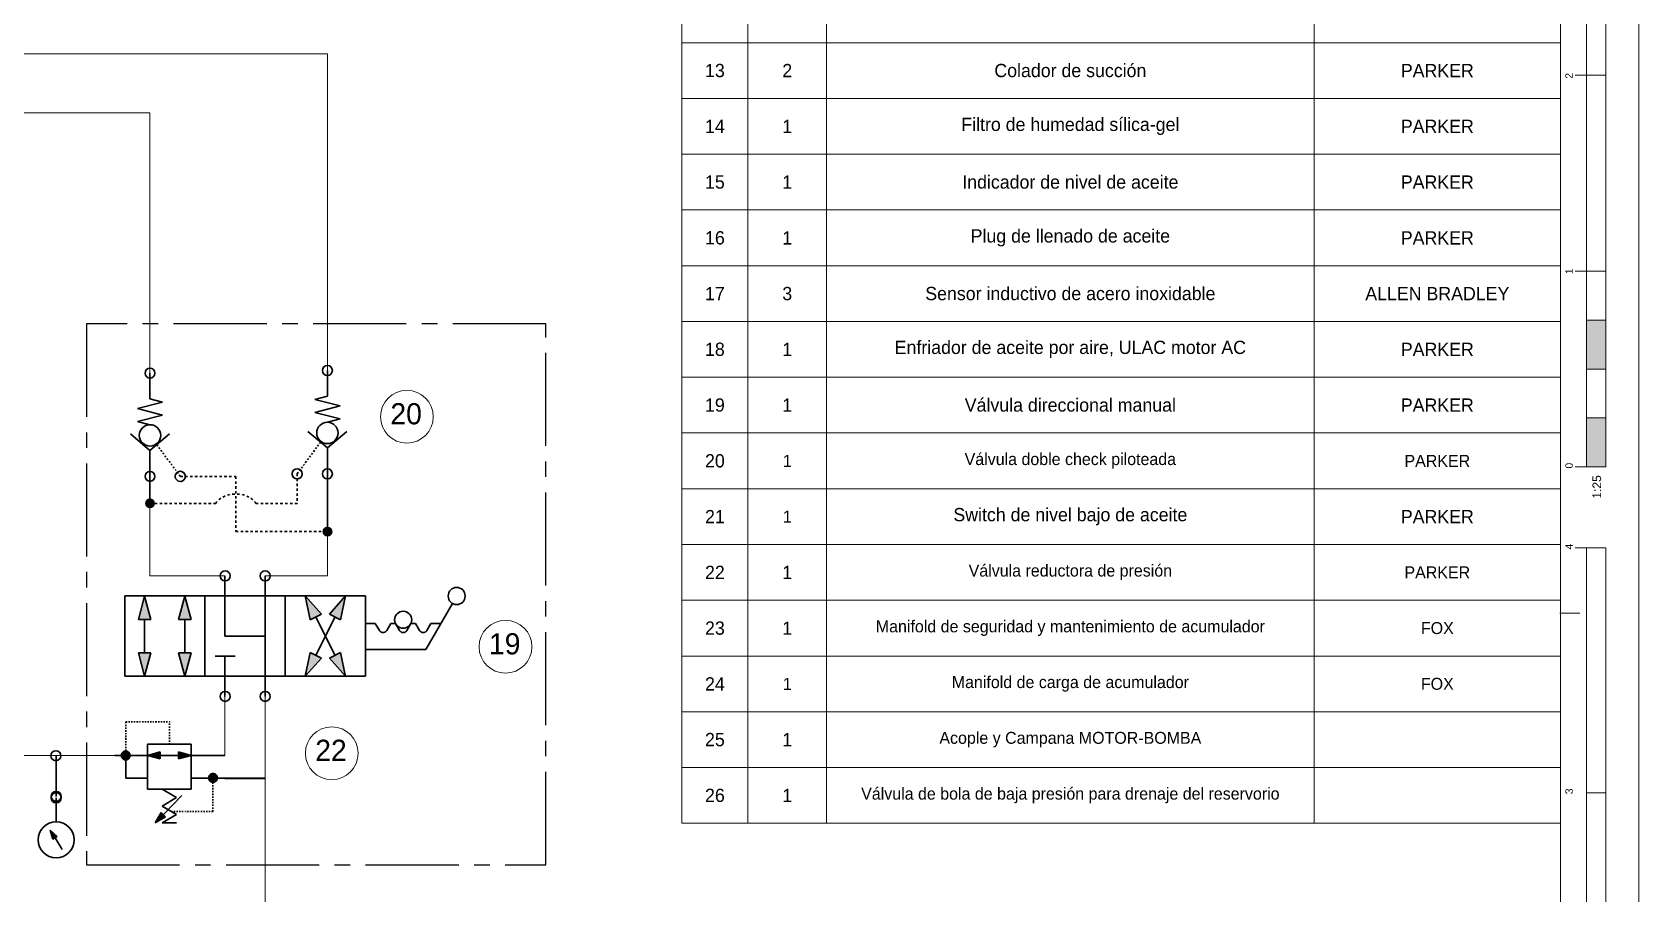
# Model space of a CAD drawing. Header units: millimetres. Extents: x 701 to 3045, y -109 to 653.
# Drawn here: x 1214.9 to 1543.8, y 238.7 to 415.1 of the extents above; entities that cross this region are included whole.
import ezdxf

# ---------------------------------------------------------------- set-up
doc = ezdxf.new("R2010")
doc.units = ezdxf.units.MM
for name, pattern in [('ACAD_ISO07W100', [6, 0.5, -0.5, 0.5, -0.5, 0.5, -0.5, 0.5, -0.5, 0.5, -0.5, 0.5, -0.5]), ('CENTER2', [28.575, 19.05, -3.175, 3.175, -3.175]), ('DASHED', [19.05, 12.7, -6.35]), ('XKITLINE00', [0])]:
    doc.linetypes.add(name, pattern=pattern)
for name, color, linetype, lineweight in [('03 RETORNO A TANQUE', 5, 'DASHED', 40), ('04 CAUDAL DE SUCCIÓN', 4, 'DASHED', 5), ('05 CAUDAL DE MEDICIÓN', 2, 'Continuous', 30), ('Hoja del dibujo', 5, 'Continuous', 0), ('Otro tipo de objeto', 4, 'Continuous', 0)]:
    doc.layers.add(name, color=color, linetype=linetype, lineweight=lineweight)
doc.layers.add('11 UNIDAD INTEGRADA', color=7, linetype='CENTER2')
doc.styles.add('ROMAND_BOLD', font='arial.ttf')

msp = doc.modelspace()

# ---------------------------------------------------------------- hatches: boundary and pattern name
at = {"layer": '05 CAUDAL DE MEDICIÓN'}
h = msp.add_hatch(color=2, dxfattribs=at)
edge = h.paths.add_edge_path()
edge.add_arc((1239.05, 318.68), 1.02, 0, 360)
h = msp.add_hatch(color=2, dxfattribs=at)
edge = h.paths.add_edge_path()
edge.add_arc((1239.05, 318.68), 1.02, 0, 360)
h = msp.add_hatch(color=2, dxfattribs=at)
edge = h.paths.add_edge_path()
edge.add_arc((1239.05, 318.68), 1.02, 0, 360)
h = msp.add_hatch(color=2, dxfattribs=at)
edge = h.paths.add_edge_path()
edge.add_ellipse((1275.38, 312.9), major_axis=(1.04, 0), ratio=0.983606, start_angle=0, end_angle=360)
h = msp.add_hatch(color=2, dxfattribs=at)
edge = h.paths.add_edge_path()
edge.add_ellipse((1275.38, 312.9), major_axis=(1.04, 0), ratio=0.983607, start_angle=0, end_angle=360)
h = msp.add_hatch(color=2, dxfattribs=at)
edge = h.paths.add_edge_path()
edge.add_ellipse((1275.38, 312.9), major_axis=(1.04, 0), ratio=0.983607, start_angle=0, end_angle=360)
for points in [[(1236.67, 294.9), (1237.96, 299.69), (1239.25, 294.9)], [(1244.89, 294.9), (1247.47, 294.9), (1246.18, 299.69)], [(1271.86, 294.83), (1270.84, 299.72), (1274.14, 295.99)], [(1278.04, 294.83), (1275.77, 295.99), (1279.06, 299.72)], [(1237.96, 283.28), (1236.67, 288.07), (1239.25, 288.07)], [(1246.18, 283.28), (1244.89, 288.07), (1247.47, 288.07)], [(1270.81, 283.28), (1271.86, 288.14), (1274.14, 286.99)], [(1279.06, 283.32), (1275.77, 286.99), (1278.04, 288.14), (1279.09, 283.25)], [(1234.97, 267.08), (1234.97, 267.12), (1234.97, 267.18), (1234.94, 267.25), (1234.94, 267.28), (1234.94, 267.35), (1234.9, 267.39), (1234.87, 267.45), (1234.87, 267.52), (1234.84, 267.56), (1234.8, 267.62), (1234.77, 267.66), (1234.73, 267.69), (1234.7, 267.73), (1234.63, 267.76), (1234.6, 267.83), (1234.56, 267.83), (1234.5, 267.86), (1234.46, 267.9), (1234.39, 267.93), (1234.36, 267.93), (1234.29, 267.96), (1234.26, 267.96), (1234.19, 267.96), (1234.12, 268), (1234.09, 268), (1234.02, 268), (1233.95, 267.96), (1233.92, 267.96), (1233.85, 267.96), (1233.78, 267.93), (1233.75, 267.93), (1233.71, 267.9), (1233.65, 267.86), (1233.61, 267.83), (1233.54, 267.83), (1233.51, 267.76), (1233.48, 267.73), (1233.44, 267.69), (1233.41, 267.66), (1233.34, 267.62), (1233.34, 267.56), (1233.31, 267.52), (1233.27, 267.45), (1233.24, 267.39), (1233.24, 267.35), (1233.2, 267.28), (1233.2, 267.25), (1233.2, 267.18), (1233.17, 267.12), (1233.17, 267.08), (1233.17, 267.01), (1233.2, 266.95), (1233.2, 266.91), (1233.2, 266.84), (1233.24, 266.78), (1233.24, 266.74), (1233.27, 266.67), (1233.31, 266.64), (1233.34, 266.57), (1233.34, 266.54), (1233.41, 266.47), (1233.44, 266.44), (1233.48, 266.4), (1233.51, 266.37), (1233.54, 266.33), (1233.61, 266.3), (1233.65, 266.27), (1233.71, 266.23), (1233.75, 266.23), (1233.78, 266.2), (1233.85, 266.2), (1233.92, 266.16), (1233.95, 266.16), (1234.02, 266.16), (1234.09, 266.16), (1234.12, 266.16), (1234.19, 266.16), (1234.26, 266.16), (1234.29, 266.2), (1234.36, 266.2), (1234.39, 266.23), (1234.46, 266.23), (1234.5, 266.27), (1234.56, 266.3), (1234.6, 266.33), (1234.63, 266.37), (1234.7, 266.4), (1234.73, 266.44), (1234.77, 266.47), (1234.8, 266.54), (1234.84, 266.57), (1234.87, 266.64), (1234.87, 266.67), (1234.9, 266.74), (1234.94, 266.78), (1234.94, 266.84), (1234.94, 266.91), (1234.97, 266.95), (1234.97, 267.01)], [(1241.15, 267.79), (1241.15, 266.37), (1238.54, 267.08)], [(1244.86, 267.79), (1244.86, 266.37), (1247.47, 267.08)], [(1252.84, 262.46), (1252.84, 262.53), (1252.8, 262.6), (1252.8, 262.63), (1252.8, 262.7), (1252.77, 262.77), (1252.77, 262.8), (1252.74, 262.87), (1252.7, 262.9), (1252.67, 262.97), (1252.67, 263), (1252.63, 263.07), (1252.6, 263.11), (1252.57, 263.14), (1252.5, 263.17), (1252.46, 263.21), (1252.43, 263.24), (1252.36, 263.28), (1252.33, 263.31), (1252.26, 263.31), (1252.23, 263.34), (1252.16, 263.34), (1252.09, 263.38), (1252.06, 263.38), (1251.99, 263.38), (1251.92, 263.38), (1251.89, 263.38), (1251.82, 263.38), (1251.78, 263.38), (1251.72, 263.34), (1251.65, 263.34), (1251.61, 263.31), (1251.55, 263.31), (1251.51, 263.28), (1251.45, 263.24), (1251.41, 263.21), (1251.38, 263.17), (1251.31, 263.14), (1251.28, 263.11), (1251.24, 263.07), (1251.21, 263), (1251.17, 262.97), (1251.14, 262.9), (1251.14, 262.87), (1251.11, 262.8), (1251.07, 262.77), (1251.07, 262.7), (1251.07, 262.63), (1251.07, 262.6), (1251.04, 262.53), (1251.04, 262.46), (1251.04, 262.43), (1251.07, 262.36), (1251.07, 262.29), (1251.07, 262.26), (1251.07, 262.19), (1251.11, 262.16), (1251.14, 262.09), (1251.14, 262.05), (1251.17, 261.99), (1251.21, 261.92), (1251.24, 261.88), (1251.28, 261.85), (1251.31, 261.82), (1251.38, 261.78), (1251.41, 261.71), (1251.45, 261.71), (1251.51, 261.68), (1251.55, 261.65), (1251.61, 261.61), (1251.65, 261.61), (1251.72, 261.58), (1251.78, 261.58), (1251.82, 261.58), (1251.89, 261.54), (1251.92, 261.54), (1251.99, 261.54), (1252.06, 261.58), (1252.09, 261.58), (1252.16, 261.58), (1252.23, 261.61), (1252.26, 261.61), (1252.33, 261.65), (1252.36, 261.68), (1252.43, 261.71), (1252.46, 261.71), (1252.5, 261.78), (1252.57, 261.82), (1252.6, 261.85), (1252.63, 261.88), (1252.67, 261.92), (1252.67, 261.99), (1252.7, 262.05), (1252.74, 262.09), (1252.77, 262.16), (1252.77, 262.19), (1252.8, 262.26), (1252.8, 262.29), (1252.8, 262.36), (1252.84, 262.43)], [(1241.32, 255.43), (1242.21, 254.51), (1240.1, 253.26)], [(1218.62, 251.81), (1219.16, 249.97), (1220.08, 250.48)]]:
    msp.add_hatch(color=2, dxfattribs=at).paths.add_polyline_path(points)
at = {"layer": 'Otro tipo de objeto'}
for points in [[(1533.03, 346.17), (1533.03, 356.2), (1537.04, 356.2), (1537.04, 346.17)], [(1533.03, 326.12), (1533.03, 336.15), (1537.04, 336.15), (1537.04, 326.12)]]:
    msp.add_hatch(color=256, dxfattribs=at).paths.add_polyline_path(points, flags=17)

# ---------------------------------------------------------------- linework, layer by layer
at = {"color": 7, "linetype": 'Continuous', "lineweight": 20}
for p, q in [((1347.91, 582.54), (1347.91, 253.19)), ((1527.74, 582.54), (1527.74, 253.19)), ((1361.43, 561.34), (1361.43, 253.19)), ((1377.52, 561.34), (1377.52, 253.19)), ((1477.32, 561.34), (1477.32, 253.19)), ((1347.91, 412.97), (1527.74, 412.97)), ((1347.91, 401.56), (1527.74, 401.56)), ((1347.91, 390.14), (1527.74, 390.14)), ((1347.91, 378.73), (1527.74, 378.73)), ((1347.91, 367.32), (1527.74, 367.32)), ((1347.91, 355.91), (1527.74, 355.91)), ((1347.91, 344.49), (1527.74, 344.49)), ((1347.91, 333.08), (1527.74, 333.08)), ((1347.91, 321.67), (1527.74, 321.67)), ((1347.91, 310.25), (1527.74, 310.25)), ((1347.91, 298.84), (1527.74, 298.84)), ((1347.91, 287.43), (1527.74, 287.43)), ((1347.91, 276.01), (1527.74, 276.01)), ((1347.91, 264.6), (1527.74, 264.6)), ((1347.91, 253.19), (1527.74, 253.19))]:
    msp.add_line(p, q, dxfattribs=at)
at = {"color": 3, "linetype": 'Continuous', "lineweight": 0}
for p, q in [((1239.05, 318.68), (1239.05, 303.83)), ((1275.39, 312.9), (1275.39, 303.83)), ((1239.05, 303.83), (1254.4, 303.83)), ((1262.62, 303.83), (1275.39, 303.83)), ((1254.4, 279.17), (1254.4, 267.08)), ((1203.25, 267.05), (1231.85, 267.08))]:
    msp.add_line(p, q, dxfattribs=at)
at = {"color": 80, "linetype": 'Continuous', "lineweight": 0}
msp.add_line((1262.62, 279.17), (1262.62, 149.18), dxfattribs=at)
at = {"color": 4, "linetype": 'Continuous', "lineweight": 0, "extrusion": (0, 0, -1)}
for centre in [(1291.63, 336.41), (1311.81, 289.33), (1276.25, 267.52)]:
    msp.add_ellipse(centre, major_axis=(5.4, 0), ratio=1, dxfattribs=at)
at = {"layer": '03 RETORNO A TANQUE'}
msp.add_line((1254.4, 262.46), (1262.62, 262.46), dxfattribs=at)
at = {"layer": '04 CAUDAL DE SUCCIÓN', "color": 3, "linetype": 'Continuous', "lineweight": 0}
for p, q in [((977.29, 410.7), (1275.36, 410.7)), ((1275.36, 410.7), (1275.36, 345.89)), ((884.97, 398.6), (1239.05, 398.6)), ((1239.05, 398.6), (1239.05, 345.34))]:
    msp.add_line(p, q, dxfattribs=at)
at = {"layer": '05 CAUDAL DE MEDICIÓN', "color": 2, "linetype": 'Continuous'}
for p, q in [((1239.05, 340.04), (1239.05, 345.34)), ((1275.36, 340.59), (1275.36, 345.89)), ((1241.63, 339.4), (1236.47, 338.07)), ((1241.63, 339.4), (1239.05, 340.04)), ((1272.78, 339.91), (1275.36, 340.59)), ((1272.78, 339.91), (1277.94, 338.62)), ((1241.63, 336.75), (1236.47, 338.07)), ((1241.63, 336.75), (1236.47, 335.42)), ((1272.78, 337.29), (1277.94, 338.62)), ((1272.78, 337.29), (1277.94, 335.97)), ((1275.36, 335.29), (1277.94, 335.97)), ((1239.05, 329.48), (1235.07, 332.88)), ((1239.05, 334.78), (1236.47, 335.42)), ((1239.05, 329.48), (1243.02, 332.88)), ((1275.36, 330.02), (1271.38, 333.39)), ((1275.36, 330.02), (1279.33, 333.39)), ((1239.05, 329.48), (1239.05, 324.18)), ((1240.47, 330.67), (1240.68, 330.4)), ((1241.09, 329.82), (1240.85, 330.12)), ((1241.49, 329.28), (1241.29, 329.55)), ((1241.9, 328.73), (1241.7, 329)), ((1272.3, 328.97), (1272.1, 328.7)), ((1272.5, 329.24), (1272.71, 329.55)), ((1272.91, 329.82), (1273.12, 330.09)), ((1273.32, 330.36), (1273.56, 330.63)), ((1273.97, 331.21), (1273.76, 330.91)), ((1275.36, 330.02), (1275.36, 324.72)), ((1242.1, 328.43), (1242.31, 328.15)), ((1242.51, 327.88), (1242.72, 327.61)), ((1242.95, 327.34), (1243.16, 327.03)), ((1243.33, 326.76), (1243.56, 326.49)), ((1243.77, 326.18), (1243.97, 325.91)), ((1244.18, 325.64), (1244.38, 325.37)), ((1269.62, 325.34), (1269.82, 325.61)), ((1270.23, 326.18), (1270.03, 325.91)), ((1270.64, 326.73), (1270.43, 326.46)), ((1271.08, 327.31), (1270.84, 327)), ((1271.49, 327.85), (1271.28, 327.58)), ((1271.89, 328.43), (1271.69, 328.12)), ((1239.05, 324.18), (1239.05, 318.68)), ((1244.79, 324.79), (1244.58, 325.1)), ((1245.26, 324.18), (1244.99, 324.52)), ((1269.18, 324.72), (1269.41, 325.06)), ((1275.36, 324.72), (1275.39, 312.9)), ((1254.4, 299.72), (1254.4, 303.83)), ((1262.62, 299.72), (1262.62, 303.83)), ((1233.88, 299.72), (1233.88, 283.28)), ((1283.17, 299.72), (1233.88, 299.72)), ((1236.67, 294.9), (1237.96, 299.69)), ((1236.67, 294.9), (1237.96, 299.69)), ((1237.96, 299.69), (1239.25, 294.9)), ((1237.96, 299.69), (1239.25, 294.9)), ((1246.18, 299.69), (1244.89, 294.9)), ((1246.18, 299.69), (1244.89, 294.9)), ((1247.47, 294.9), (1246.18, 299.69)), ((1247.47, 294.9), (1246.18, 299.69)), ((1250.29, 299.72), (1250.29, 283.28)), ((1254.4, 299.72), (1254.4, 291.5)), ((1262.62, 299.72), (1262.62, 283.28)), ((1266.73, 299.72), (1266.73, 283.28)), ((1271.86, 294.83), (1270.84, 299.72)), ((1270.84, 299.72), (1274.14, 295.99)), ((1271.86, 294.83), (1270.84, 299.72)), ((1270.84, 299.72), (1274.14, 295.99)), ((1275.77, 295.99), (1279.06, 299.72)), ((1275.77, 295.99), (1279.06, 299.72)), ((1279.06, 299.72), (1278.04, 294.83)), ((1279.06, 299.72), (1278.04, 294.83)), ((1283.17, 283.28), (1283.17, 299.72)), ((1274.14, 295.99), (1271.86, 294.83)), ((1274.14, 295.99), (1271.86, 294.83)), ((1278.04, 294.83), (1275.77, 295.99)), ((1278.04, 294.83), (1275.77, 295.99)), ((1300.94, 298.2), (1295.5, 288.75)), ((1239.25, 294.9), (1236.67, 294.9)), ((1239.25, 294.9), (1236.67, 294.9)), ((1237.96, 288.07), (1237.96, 294.9)), ((1244.89, 294.9), (1247.47, 294.9)), ((1244.89, 294.9), (1247.47, 294.9)), ((1246.18, 288.07), (1246.18, 294.9)), ((1276.89, 295.41), (1272.98, 287.56)), ((1273.01, 295.41), (1276.92, 287.56)), ((1283.17, 294.09), (1285.17, 294.09)), ((1285.99, 292.66), (1285.17, 294.09)), ((1287.52, 292.66), (1288.33, 294.09)), ((1289.29, 294.09), (1288.33, 294.09)), ((1290.1, 292.66), (1289.29, 294.09)), ((1291.63, 292.66), (1292.44, 294.09)), ((1292.44, 294.09), (1293.39, 294.09)), ((1294.21, 292.66), (1293.39, 294.09)), ((1295.74, 292.66), (1296.55, 294.09)), ((1296.55, 294.09), (1298.56, 294.09)), ((1262.62, 291.5), (1254.4, 291.5)), ((1286.02, 292.62), (1285.99, 292.66)), ((1286.06, 292.59), (1286.02, 292.62)), ((1286.09, 292.52), (1286.06, 292.59)), ((1286.16, 292.49), (1286.09, 292.52)), ((1286.19, 292.45), (1286.16, 292.49)), ((1286.23, 292.42), (1286.19, 292.45)), ((1286.26, 292.39), (1286.23, 292.42)), ((1286.3, 292.35), (1286.26, 292.39)), ((1286.36, 292.32), (1286.3, 292.35)), ((1286.4, 292.28), (1286.36, 292.32)), ((1286.47, 292.28), (1286.4, 292.28)), ((1286.5, 292.25), (1286.47, 292.28)), ((1286.57, 292.25), (1286.5, 292.25)), ((1286.6, 292.25), (1286.57, 292.25)), ((1286.67, 292.25), (1286.6, 292.25)), ((1286.74, 292.25), (1286.67, 292.25)), ((1286.77, 292.25), (1286.74, 292.25)), ((1286.84, 292.25), (1286.77, 292.25)), ((1286.91, 292.25), (1286.84, 292.25)), ((1286.94, 292.25), (1286.91, 292.25)), ((1287.01, 292.25), (1286.94, 292.25)), ((1287.08, 292.28), (1287.01, 292.25)), ((1287.11, 292.28), (1287.08, 292.28)), ((1287.18, 292.32), (1287.11, 292.28)), ((1287.21, 292.35), (1287.18, 292.32)), ((1287.25, 292.39), (1287.21, 292.35)), ((1287.28, 292.42), (1287.25, 292.39)), ((1287.35, 292.45), (1287.28, 292.42)), ((1287.38, 292.49), (1287.35, 292.45)), ((1287.42, 292.52), (1287.38, 292.49)), ((1287.45, 292.59), (1287.42, 292.52)), ((1287.48, 292.62), (1287.45, 292.59)), ((1287.52, 292.66), (1287.48, 292.62)), ((1290.13, 292.62), (1290.1, 292.66)), ((1290.17, 292.59), (1290.13, 292.62)), ((1290.2, 292.52), (1290.17, 292.59)), ((1290.27, 292.49), (1290.2, 292.52)), ((1290.3, 292.45), (1290.27, 292.49)), ((1290.34, 292.42), (1290.3, 292.45)), ((1290.37, 292.39), (1290.34, 292.42)), ((1290.41, 292.35), (1290.37, 292.39)), ((1290.47, 292.32), (1290.41, 292.35)), ((1290.51, 292.28), (1290.47, 292.32)), ((1290.58, 292.28), (1290.51, 292.28)), ((1290.61, 292.25), (1290.58, 292.28)), ((1290.68, 292.25), (1290.61, 292.25)), ((1290.71, 292.25), (1290.68, 292.25)), ((1290.78, 292.25), (1290.71, 292.25)), ((1290.85, 292.25), (1290.78, 292.25)), ((1290.88, 292.25), (1290.85, 292.25)), ((1290.95, 292.25), (1290.88, 292.25)), ((1291.02, 292.25), (1290.95, 292.25)), ((1291.05, 292.25), (1291.02, 292.25)), ((1291.12, 292.25), (1291.05, 292.25)), ((1291.19, 292.28), (1291.12, 292.25)), ((1291.22, 292.28), (1291.19, 292.28)), ((1291.29, 292.32), (1291.22, 292.28)), ((1291.32, 292.35), (1291.29, 292.32)), ((1291.36, 292.39), (1291.32, 292.35)), ((1291.39, 292.42), (1291.36, 292.39)), ((1291.46, 292.45), (1291.39, 292.42)), ((1291.49, 292.49), (1291.46, 292.45)), ((1291.53, 292.52), (1291.49, 292.49)), ((1291.56, 292.59), (1291.53, 292.52)), ((1291.59, 292.62), (1291.56, 292.59)), ((1291.63, 292.66), (1291.59, 292.62)), ((1294.24, 292.62), (1294.21, 292.66)), ((1294.28, 292.59), (1294.24, 292.62)), ((1294.31, 292.52), (1294.28, 292.59)), ((1294.35, 292.49), (1294.31, 292.52)), ((1294.41, 292.45), (1294.35, 292.49)), ((1294.45, 292.42), (1294.41, 292.45)), ((1294.48, 292.39), (1294.45, 292.42)), ((1294.52, 292.35), (1294.48, 292.39)), ((1294.58, 292.32), (1294.52, 292.35)), ((1294.62, 292.28), (1294.58, 292.32)), ((1294.69, 292.28), (1294.62, 292.28)), ((1294.72, 292.25), (1294.69, 292.28)), ((1294.79, 292.25), (1294.72, 292.25)), ((1294.82, 292.25), (1294.79, 292.25)), ((1294.89, 292.25), (1294.82, 292.25)), ((1294.96, 292.25), (1294.89, 292.25)), ((1294.99, 292.25), (1294.96, 292.25)), ((1295.06, 292.25), (1294.99, 292.25)), ((1295.13, 292.25), (1295.06, 292.25)), ((1295.16, 292.25), (1295.13, 292.25)), ((1295.23, 292.25), (1295.16, 292.25)), ((1295.3, 292.28), (1295.23, 292.25)), ((1295.33, 292.28), (1295.3, 292.28)), ((1295.4, 292.32), (1295.33, 292.28)), ((1295.43, 292.35), (1295.4, 292.32)), ((1295.47, 292.39), (1295.43, 292.35)), ((1295.5, 292.42), (1295.47, 292.39)), ((1295.57, 292.45), (1295.5, 292.42)), ((1295.6, 292.49), (1295.57, 292.45)), ((1295.64, 292.52), (1295.6, 292.49)), ((1295.67, 292.59), (1295.64, 292.52)), ((1295.7, 292.62), (1295.67, 292.59)), ((1295.74, 292.66), (1295.7, 292.62)), ((1237.96, 283.28), (1236.67, 288.07)), ((1236.67, 288.07), (1239.25, 288.07)), ((1237.96, 283.28), (1236.67, 288.07)), ((1236.67, 288.07), (1239.25, 288.07)), ((1239.25, 288.07), (1237.96, 283.28)), ((1239.25, 288.07), (1237.96, 283.28)), ((1246.18, 283.28), (1244.89, 288.07)), ((1244.89, 288.07), (1247.47, 288.07)), ((1246.18, 283.28), (1244.89, 288.07)), ((1244.89, 288.07), (1247.47, 288.07)), ((1247.47, 288.07), (1246.18, 283.28)), ((1247.47, 288.07), (1246.18, 283.28)), ((1252.36, 287.39), (1256.47, 287.39)), ((1254.4, 283.28), (1254.4, 287.39)), ((1270.81, 283.28), (1271.86, 288.14)), ((1270.81, 283.28), (1271.86, 288.14)), ((1274.14, 286.99), (1270.81, 283.28)), ((1274.14, 286.99), (1270.81, 283.28)), ((1271.86, 288.14), (1274.14, 286.99)), ((1271.86, 288.14), (1274.14, 286.99)), ((1275.77, 286.99), (1278.04, 288.14)), ((1275.77, 286.99), (1278.04, 288.14)), ((1279.06, 283.32), (1275.77, 286.99)), ((1279.06, 283.32), (1275.77, 286.99)), ((1278.04, 288.14), (1279.09, 283.25)), ((1278.04, 288.14), (1279.09, 283.25)), ((1283.17, 288.75), (1295.5, 288.75)), ((1233.88, 283.28), (1283.17, 283.28)), ((1254.4, 283.28), (1254.4, 279.17)), ((1262.62, 283.28), (1262.62, 279.17)), ((1234.09, 273.98), (1234.36, 273.98)), ((1234.09, 273.67), (1234.09, 273.94)), ((1234.09, 273.09), (1234.09, 273.37)), ((1234.63, 273.98), (1234.9, 273.98)), ((1235.21, 273.98), (1235.48, 273.98)), ((1235.75, 273.98), (1236.02, 273.98)), ((1236.3, 273.98), (1236.6, 273.98)), ((1236.87, 273.98), (1237.14, 273.98)), ((1237.69, 273.98), (1237.42, 273.98)), ((1238.27, 273.98), (1237.99, 273.98)), ((1238.81, 273.98), (1238.54, 273.98)), ((1239.39, 273.98), (1239.11, 273.98)), ((1239.86, 273.98), (1239.66, 273.98)), ((1240.13, 273.98), (1240.44, 273.98)), ((1240.71, 273.98), (1240.98, 273.98)), ((1241.56, 273.98), (1241.25, 273.98)), ((1242.1, 273.98), (1241.83, 273.98)), ((1242.65, 273.98), (1242.38, 273.98)), ((1243.02, 273.98), (1242.95, 273.98)), ((1243.02, 273.98), (1243.02, 273.91)), ((1243.02, 273.6), (1243.02, 273.33)), ((1243.02, 273.03), (1243.02, 272.75)), ((1234.09, 272.52), (1234.09, 272.79)), ((1234.09, 271.94), (1234.09, 272.24)), ((1234.09, 271.67), (1234.09, 271.43)), ((1234.09, 271.16), (1234.09, 270.85)), ((1234.09, 270.58), (1234.09, 270.27)), ((1234.09, 270), (1234.09, 269.7)), ((1243.02, 272.45), (1243.02, 272.18)), ((1243.02, 271.6), (1243.02, 271.87)), ((1243.02, 271.02), (1243.02, 271.29)), ((1243.02, 270.44), (1243.02, 270.75)), ((1243.02, 269.87), (1243.02, 270.17)), ((1219.78, 267.02), (1219.88, 267.02)), ((1219.88, 267.02), (1219.88, 258.7)), ((1233.17, 267.08), (1231.85, 267.08)), ((1233.2, 267.18), (1233.17, 267.12)), ((1233.2, 267.18), (1233.17, 267.12)), ((1233.17, 267.12), (1233.17, 267.08)), ((1233.17, 267.12), (1233.17, 267.08)), ((1233.17, 267.08), (1233.17, 267.01)), ((1233.17, 267.08), (1233.17, 267.01)), ((1233.17, 267.01), (1233.2, 266.95)), ((1233.17, 267.01), (1233.2, 266.95)), ((1233.24, 267.35), (1233.2, 267.28)), ((1233.24, 267.35), (1233.2, 267.28)), ((1233.2, 267.28), (1233.2, 267.25)), ((1233.2, 267.28), (1233.2, 267.25)), ((1233.2, 267.25), (1233.2, 267.18)), ((1233.2, 267.25), (1233.2, 267.18)), ((1233.2, 266.95), (1233.2, 266.91)), ((1233.2, 266.95), (1233.2, 266.91)), ((1233.2, 266.91), (1233.2, 266.84)), ((1233.2, 266.91), (1233.2, 266.84)), ((1233.2, 266.84), (1233.24, 266.78)), ((1233.2, 266.84), (1233.24, 266.78)), ((1233.27, 267.45), (1233.24, 267.39)), ((1233.27, 267.45), (1233.24, 267.39)), ((1233.24, 267.39), (1233.24, 267.35)), ((1233.24, 267.39), (1233.24, 267.35)), ((1233.24, 266.78), (1233.24, 266.74)), ((1233.24, 266.78), (1233.24, 266.74)), ((1233.24, 266.74), (1233.27, 266.67)), ((1233.24, 266.74), (1233.27, 266.67)), ((1233.31, 267.52), (1233.27, 267.45)), ((1233.31, 267.52), (1233.27, 267.45)), ((1233.27, 266.67), (1233.31, 266.64)), ((1233.27, 266.67), (1233.31, 266.64)), ((1233.34, 267.56), (1233.31, 267.52)), ((1233.34, 267.56), (1233.31, 267.52)), ((1233.31, 266.64), (1233.34, 266.57)), ((1233.31, 266.64), (1233.34, 266.57)), ((1233.41, 267.66), (1233.34, 267.62)), ((1233.41, 267.66), (1233.34, 267.62)), ((1233.34, 267.62), (1233.34, 267.56)), ((1233.34, 267.62), (1233.34, 267.56)), ((1233.34, 266.57), (1233.34, 266.54)), ((1233.34, 266.57), (1233.34, 266.54)), ((1233.34, 266.54), (1233.41, 266.47)), ((1233.34, 266.54), (1233.41, 266.47)), ((1233.44, 267.69), (1233.41, 267.66)), ((1233.44, 267.69), (1233.41, 267.66)), ((1233.41, 266.47), (1233.44, 266.44)), ((1233.41, 266.47), (1233.44, 266.44)), ((1233.48, 267.73), (1233.44, 267.69)), ((1233.48, 267.73), (1233.44, 267.69)), ((1233.44, 266.44), (1233.48, 266.4)), ((1233.44, 266.44), (1233.48, 266.4)), ((1233.51, 267.76), (1233.48, 267.73)), ((1233.51, 267.76), (1233.48, 267.73)), ((1233.48, 266.4), (1233.51, 266.37)), ((1233.48, 266.4), (1233.51, 266.37)), ((1233.54, 267.83), (1233.51, 267.76)), ((1233.54, 267.83), (1233.51, 267.76)), ((1233.51, 266.37), (1233.54, 266.33)), ((1233.51, 266.37), (1233.54, 266.33)), ((1233.61, 267.83), (1233.54, 267.83)), ((1233.61, 267.83), (1233.54, 267.83)), ((1233.65, 267.86), (1233.61, 267.83)), ((1233.65, 267.86), (1233.61, 267.83)), ((1233.71, 267.9), (1233.65, 267.86)), ((1233.71, 267.9), (1233.65, 267.86)), ((1233.75, 267.93), (1233.71, 267.9)), ((1233.75, 267.93), (1233.71, 267.9)), ((1233.78, 267.93), (1233.75, 267.93)), ((1233.78, 267.93), (1233.75, 267.93)), ((1233.85, 267.96), (1233.78, 267.93)), ((1233.85, 267.96), (1233.78, 267.93)), ((1233.92, 267.96), (1233.85, 267.96)), ((1233.92, 267.96), (1233.85, 267.96)), ((1233.95, 267.96), (1233.92, 267.96)), ((1233.95, 267.96), (1233.92, 267.96)), ((1234.02, 268), (1233.95, 267.96)), ((1234.02, 268), (1233.95, 267.96)), ((1234.09, 268), (1234.02, 268)), ((1234.09, 268), (1234.02, 268)), ((1234.09, 269.42), (1234.09, 269.15)), ((1234.09, 268.58), (1234.09, 268.85)), ((1234.09, 268), (1234.09, 268.27)), ((1234.12, 268), (1234.09, 268)), ((1234.12, 268), (1234.09, 268)), ((1234.19, 267.96), (1234.12, 268)), ((1234.19, 267.96), (1234.12, 268)), ((1234.26, 267.96), (1234.19, 267.96)), ((1234.26, 267.96), (1234.19, 267.96)), ((1234.29, 267.96), (1234.26, 267.96)), ((1234.29, 267.96), (1234.26, 267.96)), ((1234.36, 267.93), (1234.29, 267.96)), ((1234.36, 267.93), (1234.29, 267.96)), ((1234.39, 267.93), (1234.36, 267.93)), ((1234.39, 267.93), (1234.36, 267.93)), ((1234.46, 267.9), (1234.39, 267.93)), ((1234.46, 267.9), (1234.39, 267.93)), ((1234.5, 267.86), (1234.46, 267.9)), ((1234.5, 267.86), (1234.46, 267.9)), ((1234.56, 267.83), (1234.5, 267.86)), ((1234.56, 267.83), (1234.5, 267.86)), ((1234.6, 267.83), (1234.56, 267.83)), ((1234.6, 267.83), (1234.56, 267.83)), ((1234.63, 267.76), (1234.6, 267.83)), ((1234.63, 267.76), (1234.6, 267.83)), ((1234.6, 266.33), (1234.63, 266.37)), ((1234.6, 266.33), (1234.63, 266.37)), ((1234.7, 267.73), (1234.63, 267.76)), ((1234.7, 267.73), (1234.63, 267.76)), ((1234.63, 266.37), (1234.7, 266.4)), ((1234.63, 266.37), (1234.7, 266.4)), ((1234.73, 267.69), (1234.7, 267.73)), ((1234.73, 267.69), (1234.7, 267.73)), ((1234.7, 266.4), (1234.73, 266.44)), ((1234.7, 266.4), (1234.73, 266.44)), ((1234.77, 267.66), (1234.73, 267.69)), ((1234.77, 267.66), (1234.73, 267.69)), ((1234.73, 266.44), (1234.77, 266.47)), ((1234.73, 266.44), (1234.77, 266.47)), ((1234.8, 267.62), (1234.77, 267.66)), ((1234.8, 267.62), (1234.77, 267.66)), ((1234.77, 266.47), (1234.8, 266.54)), ((1234.77, 266.47), (1234.8, 266.54)), ((1234.84, 267.56), (1234.8, 267.62)), ((1234.84, 267.56), (1234.8, 267.62)), ((1234.8, 266.54), (1234.84, 266.57)), ((1234.8, 266.54), (1234.84, 266.57)), ((1234.87, 267.52), (1234.84, 267.56)), ((1234.87, 267.52), (1234.84, 267.56)), ((1234.84, 266.57), (1234.87, 266.64)), ((1234.84, 266.57), (1234.87, 266.64)), ((1234.87, 267.45), (1234.87, 267.52)), ((1234.87, 267.45), (1234.87, 267.52)), ((1234.9, 267.39), (1234.87, 267.45)), ((1234.9, 267.39), (1234.87, 267.45)), ((1234.87, 266.67), (1234.9, 266.74)), ((1234.87, 266.67), (1234.9, 266.74)), ((1234.87, 266.64), (1234.87, 266.67)), ((1234.87, 266.64), (1234.87, 266.67)), ((1234.94, 267.35), (1234.9, 267.39)), ((1234.94, 267.35), (1234.9, 267.39)), ((1234.9, 266.74), (1234.94, 266.78)), ((1234.9, 266.74), (1234.94, 266.78)), ((1234.94, 267.28), (1234.94, 267.35)), ((1234.94, 267.28), (1234.94, 267.35)), ((1234.94, 267.25), (1234.94, 267.28)), ((1234.94, 267.25), (1234.94, 267.28)), ((1234.97, 267.18), (1234.94, 267.25)), ((1234.97, 267.18), (1234.94, 267.25)), ((1234.94, 266.91), (1234.97, 266.95)), ((1234.94, 266.91), (1234.97, 266.95)), ((1234.94, 266.84), (1234.94, 266.91)), ((1234.94, 266.84), (1234.94, 266.91)), ((1234.94, 266.78), (1234.94, 266.84)), ((1234.94, 266.78), (1234.94, 266.84)), ((1234.97, 267.12), (1234.97, 267.18)), ((1234.97, 267.12), (1234.97, 267.18)), ((1234.97, 267.08), (1234.97, 267.12)), ((1234.97, 267.08), (1234.97, 267.12)), ((1238.54, 267.08), (1234.97, 267.08)), ((1234.97, 266.95), (1234.97, 267.01)), ((1234.97, 266.95), (1234.97, 267.01)), ((1238.54, 269.36), (1238.54, 260.19)), ((1238.54, 269.36), (1247.47, 269.36)), ((1238.54, 267.08), (1241.15, 267.79)), ((1238.54, 267.08), (1241.15, 267.79)), ((1241.15, 266.37), (1238.54, 267.08)), ((1241.15, 266.37), (1238.54, 267.08)), ((1241.15, 267.79), (1241.15, 266.37)), ((1241.15, 267.79), (1241.15, 266.37)), ((1241.15, 267.08), (1244.86, 267.08)), ((1243.02, 269.36), (1243.02, 269.59)), ((1244.86, 267.79), (1244.86, 266.37)), ((1247.47, 267.08), (1244.86, 267.79)), ((1244.86, 267.79), (1244.86, 266.37)), ((1247.47, 267.08), (1244.86, 267.79)), ((1244.86, 266.37), (1247.47, 267.08)), ((1244.86, 266.37), (1247.47, 267.08)), ((1247.47, 260.19), (1247.47, 269.36)), ((1247.47, 267.08), (1254.16, 267.08)), ((1254.16, 267.08), (1254.4, 267.08)), ((1233.54, 266.33), (1233.61, 266.3)), ((1233.54, 266.33), (1233.61, 266.3)), ((1233.61, 266.3), (1233.65, 266.27)), ((1233.61, 266.3), (1233.65, 266.27)), ((1233.65, 266.27), (1233.71, 266.23)), ((1233.65, 266.27), (1233.71, 266.23)), ((1233.71, 266.23), (1233.75, 266.23)), ((1233.71, 266.23), (1233.75, 266.23)), ((1233.75, 266.23), (1233.78, 266.2)), ((1233.75, 266.23), (1233.78, 266.2)), ((1233.78, 266.2), (1233.85, 266.2)), ((1233.78, 266.2), (1233.85, 266.2)), ((1233.85, 266.2), (1233.92, 266.16)), ((1233.85, 266.2), (1233.92, 266.16)), ((1233.92, 266.16), (1233.95, 266.16)), ((1233.92, 266.16), (1233.95, 266.16)), ((1233.95, 266.16), (1234.02, 266.16)), ((1233.95, 266.16), (1234.02, 266.16)), ((1234.02, 266.16), (1234.09, 266.16)), ((1234.02, 266.16), (1234.09, 266.16)), ((1234.09, 262.46), (1234.09, 266.16)), ((1234.09, 266.16), (1234.12, 266.16)), ((1234.09, 266.16), (1234.12, 266.16)), ((1234.12, 266.16), (1234.19, 266.16)), ((1234.12, 266.16), (1234.19, 266.16)), ((1234.19, 266.16), (1234.26, 266.16)), ((1234.19, 266.16), (1234.26, 266.16)), ((1234.26, 266.16), (1234.29, 266.2)), ((1234.26, 266.16), (1234.29, 266.2)), ((1234.29, 266.2), (1234.36, 266.2)), ((1234.29, 266.2), (1234.36, 266.2)), ((1234.36, 266.2), (1234.39, 266.23)), ((1234.36, 266.2), (1234.39, 266.23)), ((1234.39, 266.23), (1234.46, 266.23)), ((1234.39, 266.23), (1234.46, 266.23)), ((1234.46, 266.23), (1234.5, 266.27)), ((1234.46, 266.23), (1234.5, 266.27)), ((1234.5, 266.27), (1234.56, 266.3)), ((1234.5, 266.27), (1234.56, 266.3)), ((1234.56, 266.3), (1234.6, 266.33)), ((1234.56, 266.3), (1234.6, 266.33)), ((1251.28, 263.11), (1251.24, 263.07)), ((1251.28, 263.11), (1251.24, 263.07)), ((1251.31, 263.14), (1251.28, 263.11)), ((1251.31, 263.14), (1251.28, 263.11)), ((1251.38, 263.17), (1251.31, 263.14)), ((1251.38, 263.17), (1251.31, 263.14)), ((1251.41, 263.21), (1251.38, 263.17)), ((1251.41, 263.21), (1251.38, 263.17)), ((1251.45, 263.24), (1251.41, 263.21)), ((1251.45, 263.24), (1251.41, 263.21)), ((1251.51, 263.28), (1251.45, 263.24)), ((1251.51, 263.28), (1251.45, 263.24)), ((1251.55, 263.31), (1251.51, 263.28)), ((1251.55, 263.31), (1251.51, 263.28)), ((1251.61, 263.31), (1251.55, 263.31)), ((1251.61, 263.31), (1251.55, 263.31)), ((1251.65, 263.34), (1251.61, 263.31)), ((1251.65, 263.34), (1251.61, 263.31)), ((1251.72, 263.34), (1251.65, 263.34)), ((1251.72, 263.34), (1251.65, 263.34)), ((1251.78, 263.38), (1251.72, 263.34)), ((1251.78, 263.38), (1251.72, 263.34)), ((1251.82, 263.38), (1251.78, 263.38)), ((1251.82, 263.38), (1251.78, 263.38)), ((1251.89, 263.38), (1251.82, 263.38)), ((1251.89, 263.38), (1251.82, 263.38)), ((1251.92, 263.38), (1251.89, 263.38)), ((1251.92, 263.38), (1251.89, 263.38)), ((1251.99, 263.38), (1251.92, 263.38)), ((1251.99, 263.38), (1251.92, 263.38)), ((1252.06, 263.38), (1251.99, 263.38)), ((1252.06, 263.38), (1251.99, 263.38)), ((1252.09, 263.38), (1252.06, 263.38)), ((1252.09, 263.38), (1252.06, 263.38)), ((1252.16, 263.34), (1252.09, 263.38)), ((1252.16, 263.34), (1252.09, 263.38)), ((1252.23, 263.34), (1252.16, 263.34)), ((1252.23, 263.34), (1252.16, 263.34)), ((1252.26, 263.31), (1252.23, 263.34)), ((1252.26, 263.31), (1252.23, 263.34)), ((1252.33, 263.31), (1252.26, 263.31)), ((1252.33, 263.31), (1252.26, 263.31)), ((1252.36, 263.28), (1252.33, 263.31)), ((1252.36, 263.28), (1252.33, 263.31)), ((1252.43, 263.24), (1252.36, 263.28)), ((1252.43, 263.24), (1252.36, 263.28)), ((1252.46, 263.21), (1252.43, 263.24)), ((1252.46, 263.21), (1252.43, 263.24)), ((1252.5, 263.17), (1252.46, 263.21)), ((1252.5, 263.17), (1252.46, 263.21)), ((1252.57, 263.14), (1252.5, 263.17)), ((1252.57, 263.14), (1252.5, 263.17)), ((1252.6, 263.11), (1252.57, 263.14)), ((1252.6, 263.11), (1252.57, 263.14)), ((1252.63, 263.07), (1252.6, 263.11)), ((1252.63, 263.07), (1252.6, 263.11)), ((1234.09, 262.46), (1238.54, 262.46)), ((1238.54, 260.19), (1247.47, 260.19)), ((1241.53, 260.19), (1244.48, 258.45)), ((1247.47, 262.46), (1251.04, 262.46)), ((1251.07, 262.6), (1251.04, 262.53)), ((1251.07, 262.6), (1251.04, 262.53)), ((1251.04, 262.53), (1251.04, 262.46)), ((1251.04, 262.53), (1251.04, 262.46)), ((1251.04, 262.46), (1251.04, 262.43)), ((1251.04, 262.46), (1251.04, 262.43)), ((1251.04, 262.43), (1251.07, 262.36)), ((1251.04, 262.43), (1251.07, 262.36)), ((1251.11, 262.8), (1251.07, 262.77)), ((1251.11, 262.8), (1251.07, 262.77)), ((1251.07, 262.77), (1251.07, 262.7)), ((1251.07, 262.77), (1251.07, 262.7)), ((1251.07, 262.7), (1251.07, 262.63)), ((1251.07, 262.7), (1251.07, 262.63)), ((1251.07, 262.63), (1251.07, 262.6)), ((1251.07, 262.63), (1251.07, 262.6)), ((1251.07, 262.36), (1251.07, 262.29)), ((1251.07, 262.36), (1251.07, 262.29)), ((1251.07, 262.29), (1251.07, 262.26)), ((1251.07, 262.29), (1251.07, 262.26)), ((1251.07, 262.26), (1251.07, 262.19)), ((1251.07, 262.26), (1251.07, 262.19)), ((1251.07, 262.19), (1251.11, 262.16)), ((1251.07, 262.19), (1251.11, 262.16)), ((1251.14, 262.87), (1251.11, 262.8)), ((1251.14, 262.87), (1251.11, 262.8)), ((1251.11, 262.16), (1251.14, 262.09)), ((1251.11, 262.16), (1251.14, 262.09)), ((1251.17, 262.97), (1251.14, 262.9)), ((1251.17, 262.97), (1251.14, 262.9)), ((1251.14, 262.9), (1251.14, 262.87)), ((1251.14, 262.9), (1251.14, 262.87)), ((1251.14, 262.09), (1251.14, 262.05)), ((1251.14, 262.09), (1251.14, 262.05)), ((1251.14, 262.05), (1251.17, 261.99)), ((1251.14, 262.05), (1251.17, 261.99)), ((1251.21, 263), (1251.17, 262.97)), ((1251.21, 263), (1251.17, 262.97)), ((1251.17, 261.99), (1251.21, 261.92)), ((1251.17, 261.99), (1251.21, 261.92)), ((1251.24, 263.07), (1251.21, 263)), ((1251.24, 263.07), (1251.21, 263)), ((1251.21, 261.92), (1251.24, 261.88)), ((1251.21, 261.92), (1251.24, 261.88)), ((1251.24, 261.88), (1251.28, 261.85)), ((1251.24, 261.88), (1251.28, 261.85)), ((1251.28, 261.85), (1251.31, 261.82)), ((1251.28, 261.85), (1251.31, 261.82)), ((1251.31, 261.82), (1251.38, 261.78)), ((1251.31, 261.82), (1251.38, 261.78)), ((1251.38, 261.78), (1251.41, 261.71)), ((1251.38, 261.78), (1251.41, 261.71)), ((1251.41, 261.71), (1251.45, 261.71)), ((1251.41, 261.71), (1251.45, 261.71)), ((1251.45, 261.71), (1251.51, 261.68)), ((1251.45, 261.71), (1251.51, 261.68)), ((1251.51, 261.68), (1251.55, 261.65)), ((1251.51, 261.68), (1251.55, 261.65)), ((1251.55, 261.65), (1251.61, 261.61)), ((1251.55, 261.65), (1251.61, 261.61)), ((1251.61, 261.61), (1251.65, 261.61)), ((1251.61, 261.61), (1251.65, 261.61)), ((1251.65, 261.61), (1251.72, 261.58)), ((1251.65, 261.61), (1251.72, 261.58)), ((1251.72, 261.58), (1251.78, 261.58)), ((1251.72, 261.58), (1251.78, 261.58)), ((1251.78, 261.58), (1251.82, 261.58)), ((1251.78, 261.58), (1251.82, 261.58)), ((1251.82, 261.58), (1251.89, 261.54)), ((1251.82, 261.58), (1251.89, 261.54)), ((1251.89, 261.54), (1251.92, 261.54)), ((1251.89, 261.54), (1251.92, 261.54)), ((1251.92, 261.54), (1251.92, 261.27)), ((1251.92, 261.54), (1251.99, 261.54)), ((1251.92, 261.54), (1251.99, 261.54)), ((1251.92, 260.97), (1251.92, 260.7)), ((1251.92, 260.12), (1251.92, 260.42)), ((1251.92, 259.54), (1251.92, 259.85)), ((1251.99, 261.54), (1252.06, 261.58)), ((1251.99, 261.54), (1252.06, 261.58)), ((1252.06, 261.58), (1252.09, 261.58)), ((1252.06, 261.58), (1252.09, 261.58)), ((1252.09, 261.58), (1252.16, 261.58)), ((1252.09, 261.58), (1252.16, 261.58)), ((1252.16, 261.58), (1252.23, 261.61)), ((1252.16, 261.58), (1252.23, 261.61)), ((1252.23, 261.61), (1252.26, 261.61)), ((1252.23, 261.61), (1252.26, 261.61)), ((1252.26, 261.61), (1252.33, 261.65)), ((1252.26, 261.61), (1252.33, 261.65)), ((1252.33, 261.65), (1252.36, 261.68)), ((1252.33, 261.65), (1252.36, 261.68)), ((1252.36, 261.68), (1252.43, 261.71)), ((1252.36, 261.68), (1252.43, 261.71)), ((1252.43, 261.71), (1252.46, 261.71)), ((1252.43, 261.71), (1252.46, 261.71)), ((1252.46, 261.71), (1252.5, 261.78)), ((1252.46, 261.71), (1252.5, 261.78)), ((1252.5, 261.78), (1252.57, 261.82)), ((1252.5, 261.78), (1252.57, 261.82)), ((1252.57, 261.82), (1252.6, 261.85)), ((1252.57, 261.82), (1252.6, 261.85)), ((1252.6, 261.85), (1252.63, 261.88)), ((1252.6, 261.85), (1252.63, 261.88)), ((1252.67, 263), (1252.63, 263.07)), ((1252.67, 263), (1252.63, 263.07)), ((1252.63, 261.88), (1252.67, 261.92)), ((1252.63, 261.88), (1252.67, 261.92)), ((1252.67, 262.97), (1252.67, 263)), ((1252.67, 262.97), (1252.67, 263)), ((1252.7, 262.9), (1252.67, 262.97)), ((1252.7, 262.9), (1252.67, 262.97)), ((1252.67, 261.99), (1252.7, 262.05)), ((1252.67, 261.99), (1252.7, 262.05)), ((1252.67, 261.92), (1252.67, 261.99)), ((1252.67, 261.92), (1252.67, 261.99)), ((1252.74, 262.87), (1252.7, 262.9)), ((1252.74, 262.87), (1252.7, 262.9)), ((1252.7, 262.05), (1252.74, 262.09)), ((1252.7, 262.05), (1252.74, 262.09)), ((1252.77, 262.8), (1252.74, 262.87)), ((1252.77, 262.8), (1252.74, 262.87)), ((1252.74, 262.09), (1252.77, 262.16)), ((1252.74, 262.09), (1252.77, 262.16)), ((1252.77, 262.77), (1252.77, 262.8)), ((1252.77, 262.77), (1252.77, 262.8)), ((1252.8, 262.7), (1252.77, 262.77)), ((1252.8, 262.7), (1252.77, 262.77)), ((1252.77, 262.19), (1252.8, 262.26)), ((1252.77, 262.19), (1252.8, 262.26)), ((1252.77, 262.16), (1252.77, 262.19)), ((1252.77, 262.16), (1252.77, 262.19)), ((1252.8, 262.63), (1252.8, 262.7)), ((1252.8, 262.63), (1252.8, 262.7)), ((1252.8, 262.6), (1252.8, 262.63)), ((1252.8, 262.6), (1252.8, 262.63)), ((1252.84, 262.53), (1252.8, 262.6)), ((1252.84, 262.53), (1252.8, 262.6)), ((1252.8, 262.36), (1252.84, 262.43)), ((1252.8, 262.36), (1252.84, 262.43)), ((1252.8, 262.29), (1252.8, 262.36)), ((1252.8, 262.29), (1252.8, 262.36)), ((1252.8, 262.26), (1252.8, 262.29)), ((1252.8, 262.26), (1252.8, 262.29)), ((1252.84, 262.46), (1252.84, 262.53)), ((1252.84, 262.46), (1252.84, 262.53)), ((1252.84, 262.46), (1254.16, 262.46)), ((1254.16, 262.46), (1254.4, 262.46)), ((1219.88, 253.51), (1219.88, 258.4)), ((1241.53, 256.72), (1244.48, 258.45)), ((1241.53, 256.72), (1244.48, 255.02)), ((1245.6, 258.89), (1241.76, 254.95)), ((1251.92, 258.96), (1251.92, 259.27)), ((1251.92, 258.39), (1251.92, 258.69)), ((1251.92, 257.88), (1251.92, 258.11)), ((1251.92, 257.6), (1251.92, 257.33)), ((1251.92, 257.03), (1251.92, 256.75)), ((1240.1, 253.26), (1241.32, 255.43)), ((1240.1, 253.26), (1241.32, 255.43)), ((1242.21, 254.51), (1240.1, 253.26)), ((1242.21, 254.51), (1240.1, 253.26)), ((1241.32, 255.43), (1242.21, 254.51)), ((1241.32, 255.43), (1242.21, 254.51)), ((1241.53, 253.29), (1244.48, 255.02)), ((1241.53, 253.29), (1244.48, 253.29)), ((1243.5, 255.57), (1243.63, 255.57)), ((1243.9, 255.57), (1244.18, 255.57)), ((1244.48, 255.57), (1244.75, 255.57)), ((1245.3, 255.57), (1245.03, 255.57)), ((1245.87, 255.57), (1245.57, 255.57)), ((1246.15, 255.57), (1246.35, 255.57)), ((1246.62, 255.57), (1246.93, 255.57)), ((1247.2, 255.57), (1247.47, 255.57)), ((1247.74, 255.57), (1248.01, 255.57)), ((1248.32, 255.57), (1248.59, 255.57)), ((1249.14, 255.57), (1248.86, 255.57)), ((1249.71, 255.57), (1249.44, 255.57)), ((1250.26, 255.57), (1249.98, 255.57)), ((1250.83, 255.57), (1250.53, 255.57)), ((1251.38, 255.57), (1251.11, 255.57)), ((1251.92, 255.57), (1251.65, 255.57)), ((1251.92, 256.45), (1251.92, 256.18)), ((1251.92, 255.87), (1251.92, 255.6)), ((1218.62, 251.81), (1219.16, 249.97)), ((1220.08, 250.48), (1218.62, 251.81)), ((1218.62, 251.81), (1219.16, 249.97)), ((1220.08, 250.48), (1218.62, 251.81)), ((1219.16, 249.97), (1220.08, 250.48)), ((1219.16, 249.97), (1220.08, 250.48)), ((1221.1, 247.83), (1219.61, 250.21))]:
    msp.add_line(p, q, dxfattribs=at)
at = {"layer": '05 CAUDAL DE MEDICIÓN', "color": 2, "linetype": 'ACAD_ISO07W100'}
for p, q in [((1245.26, 324.18), (1256.61, 324.18)), ((1256.61, 324.18), (1256.61, 312.9)), ((1269.18, 324.72), (1269.18, 318.68)), ((1239.05, 318.68), (1252.5, 318.68)), ((1260.72, 318.68), (1269.18, 318.68)), ((1256.61, 312.9), (1275.39, 312.9))]:
    msp.add_line(p, q, dxfattribs=at)
at = {"layer": '05 CAUDAL DE MEDICIÓN', "color": 2, "linetype": 'Continuous'}
for centre, radius in [((1239.05, 345.34), 1.02), ((1239.05, 345.34), 1.02), ((1275.36, 324.72), 1.02), ((1275.36, 324.72), 1.02), ((1245.25, 324.2), 1.04), ((1262.62, 303.83), 1.02), ((1262.62, 303.83), 1.02), ((1290.86, 294.85), 1.75), ((1262.62, 279.17), 1.02), ((1262.62, 279.17), 1.02)]:
    msp.add_circle(centre, radius, dxfattribs=at)
at = {"layer": '05 CAUDAL DE MEDICIÓN', "color": 2, "linetype": 'ACAD_ISO07W100'}
msp.add_circle((1245.25, 324.2), 1.04, dxfattribs=at)
at = {"layer": '05 CAUDAL DE MEDICIÓN', "color": 2, "linetype": 'Continuous', "extrusion": (0, 0, -1)}
for centre, major_axis, ratio in [((1275.36, 345.87), (1.02, 0), 1), ((1239.05, 332.59), (0, -2.19), 1), ((1275.36, 333.1), (0, -2.19), 1), ((1269.16, 324.72), (1.04, 0), 0.983607), ((1239.05, 324.2), (1.02, 0), 1), ((1239.05, 324.2), (1.02, 0), 1), ((1254.42, 303.83), (1.04, 0), 0.983607), ((1254.42, 303.83), (1.04, 0), 0.983607), ((1301.82, 299.71), (0, -1.75), 0.990291), ((1254.42, 279.17), (1.04, 0), 0.983607), ((1254.42, 279.17), (1.04, 0), 0.983607), ((1219.79, 267.02), (1.04, 0), 0.983607), ((1219.86, 258.7), (1.04, 0), 0.983607), ((1219.86, 258.4), (1.04, 0), 0.983607), ((1219.86, 249.82), (0, -3.69), 1)]:
    msp.add_ellipse(centre, major_axis=major_axis, ratio=ratio, dxfattribs=at)
at = {"layer": '05 CAUDAL DE MEDICIÓN', "color": 2, "linetype": 'ACAD_ISO07W100', "extrusion": (0, 0, -1)}
msp.add_ellipse((1269.16, 324.72), major_axis=(1.04, 0), ratio=0.983607, dxfattribs=at)
at = {"layer": '05 CAUDAL DE MEDICIÓN', "color": 2, "linetype": 'ACAD_ISO07W100'}
msp.add_open_spline([(1252.5, 318.68), (1254.16, 321.23), (1259.09, 321.23), (1260.72, 318.68)], degree=3, dxfattribs=at)
at = {"layer": '11 UNIDAD INTEGRADA'}
for p, q in [((1320.09, 355.43), (1226.04, 355.43)), ((1226.04, 355.43), (1226.04, 244.7)), ((1320.09, 244.7), (1320.09, 355.43)), ((1226.04, 244.7), (1320.09, 244.7))]:
    msp.add_line(p, q, dxfattribs=at)
at = {"layer": 'Hoja del dibujo', "color": 5, "linetype": 'XKITLINE00', "lineweight": 0}
msp.add_line((1543.78, -6.86), (1543.78, 588.55), dxfattribs=at)
at = {"layer": 'Otro tipo de objeto', "linetype": 'XKITLINE00', "lineweight": 0}
for p, q in [((1527.74, 582.54), (1527.74, 9.18)), ((1533.03, 486.5), (1533.03, 326.12)), ((1537.04, 486.5), (1537.04, 326.12)), ((1533.03, 406.31), (1530.76, 406.31)), ((1537.04, 406.31), (1533.03, 406.31)), ((1533.03, 366.22), (1530.76, 366.22)), ((1537.04, 366.22), (1533.03, 366.22)), ((1533.03, 356.2), (1537.04, 356.2)), ((1533.03, 356.2), (1537.04, 356.2)), ((1533.03, 346.17), (1537.04, 346.17)), ((1537.04, 346.17), (1533.03, 346.17)), ((1533.03, 336.15), (1537.04, 336.15)), ((1533.03, 326.12), (1530.76, 326.12)), ((1537.04, 326.12), (1533.03, 326.12)), ((1533.03, 309.57), (1530.76, 309.57)), ((1537.04, 309.57), (1533.03, 309.57)), ((1533.03, 309.57), (1533.03, 109.1)), ((1537.04, 309.57), (1537.04, 109.1)), ((1527.61, 296.19), (1531.66, 296.19)), ((1537.04, 259.45), (1533.03, 259.45))]:
    msp.add_line(p, q, dxfattribs=at)

# ---------------------------------------------------------------- texts
at = {"color": 170, "linetype": 'Continuous', "lineweight": 20}
for s, p in [('20', (1288.25, 334.85)), ('22', (1272.87, 265.96))]:
    msp.add_text(s, height=4.334, dxfattribs=at).set_placement(p)
at = {"color": 7, "linetype": 'Continuous', "lineweight": 20, "attachment_point": 5}
for s, insert, char_height, width in [('{13}', (1354.67, 407.26), 2.717, 11.8953), ('2', (1369.48, 407.26), 2.72, 14.4564), ('Colador de succión', (1427.42, 407.26), 2.7174, 98.1674), ('PARKER', (1502.53, 407.26), 2.717, 48.7893), ('{14}', (1354.67, 395.85), 2.717, 11.8953), ('1', (1369.48, 395.85), 2.72, 14.4564), ('Filtro de humedad sílica-gel', (1427.42, 395.85), 2.7174, 98.1674), ('PARKER', (1502.53, 395.85), 2.717, 48.7893), ('{15}', (1354.67, 384.44), 2.717, 11.8953), ('1', (1369.48, 384.44), 2.72, 14.4564), ('Indicador de nivel de aceite', (1427.42, 384.44), 2.7174, 98.1674), ('PARKER', (1502.53, 384.44), 2.717, 48.7893), ('Plug de llenado de aceite', (1427.42, 373.02), 2.7174, 98.1674), ('{16}', (1354.67, 373.02), 2.717, 11.8953), ('1', (1369.48, 373.02), 2.72, 14.4564), ('PARKER', (1502.53, 373.02), 2.717, 48.7893), ('{17}', (1354.67, 361.61), 2.717, 11.8953), ('3', (1369.48, 361.61), 2.72, 14.4564), ('Sensor inductivo de acero inoxidable', (1427.42, 361.61), 2.7174, 98.1674), ('ALLEN BRADLEY', (1502.53, 361.61), 2.7174, 48.7893), ('Enfriador de aceite por aire, ULAC motor AC', (1427.42, 350.2), 2.7174, 98.1674), ('{18}', (1354.67, 350.2), 2.717, 11.8953), ('1', (1369.48, 350.2), 2.72, 14.4564), ('PARKER', (1502.53, 350.2), 2.717, 48.7893), ('{19}', (1354.67, 338.79), 2.717, 11.8953), ('1', (1369.48, 338.79), 2.72, 14.4564), ('Válvula direccional manual', (1427.42, 338.79), 2.7174, 98.1674), ('PARKER', (1502.53, 338.79), 2.717, 48.7893), ('Válvula doble check piloteada', (1427.42, 327.37), 2.4457, 98.1674), ('20', (1354.67, 327.37), 2.717, 11.8953), ('1', (1369.48, 327.37), 2.45, 14.4564), ('PARKER', (1502.53, 327.37), 2.446, 48.7893), ('21', (1354.67, 315.96), 2.717, 11.8953), ('1', (1369.48, 315.96), 2.45, 14.4564), ('Switch de nivel bajo de aceite', (1427.42, 315.96), 2.7174, 98.1674), ('PARKER', (1502.53, 315.96), 2.717, 48.7893), ('22', (1354.67, 304.55), 2.717, 11.8953), ('1', (1369.48, 304.55), 2.72, 14.4564), ('Válvula reductora de presión', (1427.42, 304.55), 2.4457, 98.1674), ('PARKER', (1502.53, 304.55), 2.446, 48.7893), ('23', (1354.67, 293.13), 2.717, 11.8953), ('1', (1369.48, 293.13), 2.72, 14.4564), ('Manifold de seguridad y mantenimiento de acumulador', (1427.42, 293.13), 2.4457, 98.1674), ('FOX', (1502.53, 293.13), 2.446, 48.7893), ('24', (1354.67, 281.72), 2.717, 11.8953), ('1', (1369.48, 281.72), 2.45, 14.4564), ('Manifold de carga de acumulador', (1427.42, 281.72), 2.4457, 98.1674), ('FOX', (1502.53, 281.72), 2.446, 48.7893), ('25', (1354.67, 270.31), 2.717, 11.8953), ('1', (1369.48, 270.31), 2.72, 14.4564), ('Acople y Campana MOTOR-BOMBA', (1427.42, 270.31), 2.4457, 98.1674), ('26', (1354.67, 258.89), 2.717, 11.8953), ('1', (1369.48, 258.89), 2.72, 14.4564), ('Válvula de bola de baja presión para drenaje del reservorio', (1427.42, 258.89), 2.4457, 98.1674)]:
    msp.add_mtext(s, dxfattribs=dict(at, insert=insert, char_height=char_height, width=width))
at = {"layer": '05 CAUDAL DE MEDICIÓN', "color": 2}
msp.add_text('19', height=4.334, dxfattribs=at).set_placement((1308.43, 287.76))
at = {"layer": 'Otro tipo de objeto', "style": 'ROMAND_BOLD'}
for s, height, p in [('2', 1.51, (1530.24, 405.61)), ('1', 1.51, (1530.24, 365.6)), ('0', 1.51, (1530.24, 325.81)), ('1:25', 1.766, (1536.05, 319.64)), ('4', 1.51, (1530.24, 309.23)), ('3', 1.51, (1530.24, 259.14))]:
    msp.add_text(s, height=height, rotation=90, dxfattribs=at).set_placement(p)

doc.saveas('drawing.dxf')
